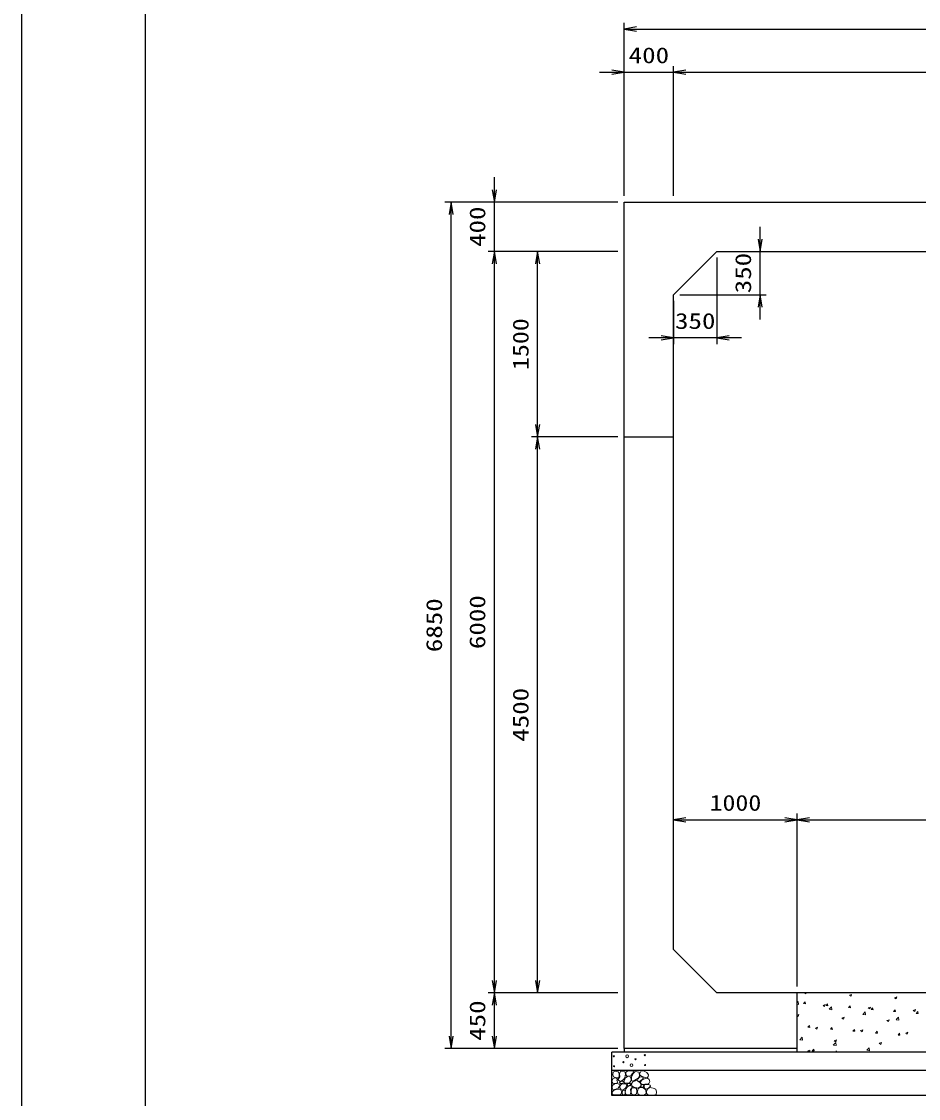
# Model space of a CAD drawing. Units: millimetres at full size. Extents: x 0 to 42050, y 0 to 29700.
# Drawn here: x 0 to 7256, y 12445 to 21161 of the extents above; entities that cross this region are included whole.
import ezdxf
from ezdxf.enums import TextEntityAlignment as Align

# ---------------------------------------------------------------- set-up
doc = ezdxf.new("R2010")
doc.units = ezdxf.units.MM
for name, color, linetype, lineweight in [('D-DCR-HCHn', 4, 'Continuous', 9), ('D-STR-DIM', 7, 'Continuous', 25), ('D-STR-STRn', 1, 'Continuous', 25), ('D-TTL', 2, 'Continuous', 25)]:
    doc.layers.add(name, color=color, linetype=linetype, lineweight=lineweight)
doc.styles.add('ＭＳ ゴシック', font='')
doc.styles.get('ＭＳ ゴシック').set_extended_font_data('MS Gothic')

# ---------------------------------------------------------------- blocks, each defined once
blk = doc.blocks.new('open_arrow')
at = {"color": 0, "linetype": 'Continuous', "lineweight": -2}
blk.add_lwpolyline([(7.5, 1.25), (0, 0), (7.5, -1.25)], dxfattribs=at)

msp = doc.modelspace()

# ---------------------------------------------------------------- linework, layer by layer
at = {"layer": 'D-DCR-HCHn'}
for p, q in [((6333.254, 13300), (6345.116, 13291.999)), ((6345.131, 13292.002), (6347.815, 13300)), ((6697.486, 13280.215), (6715.271, 13287.042)), ((6697.513, 13280.179), (6710.147, 13271.656)), ((6710.162, 13271.659), (6715.312, 13287.008)), ((7062.518, 13259.873), (7080.302, 13266.7)), ((7062.543, 13259.836), (7075.178, 13251.314)), ((7075.192, 13251.317), (7080.343, 13266.666)), ((6275, 13221.987), (6282.162, 13229.452)), ((6275, 13206.824), (6284.996, 13205.274)), ((6284.974, 13205.295), (6282.168, 13229.417)), ((6326.411, 13212.758), (6338.656, 13227.351)), ((6326.417, 13212.744), (6341.599, 13211.415)), ((6341.709, 13211.346), (6338.772, 13227.267)), ((6484.07, 13198.292), (6501.854, 13205.119)), ((6484.096, 13198.256), (6496.731, 13189.734)), ((6496.745, 13189.737), (6501.895, 13205.086)), ((6508.596, 13196.819), (6520.841, 13211.412)), ((6508.601, 13196.805), (6523.783, 13195.476)), ((6523.893, 13195.406), (6520.956, 13211.327)), ((6533.458, 13166.791), (6553.241, 13187.41)), ((6533.486, 13166.735), (6556.075, 13163.231)), ((6556.053, 13163.253), (6553.247, 13187.375)), ((6690.781, 13180.88), (6703.026, 13195.473)), ((6690.785, 13180.866), (6705.967, 13179.537)), ((6706.077, 13179.465), (6703.14, 13195.387)), ((6849.101, 13177.95), (6866.886, 13184.777)), ((6849.127, 13177.913), (6861.762, 13169.391)), ((6861.776, 13169.394), (6866.926, 13184.743)), ((6872.965, 13164.941), (6885.21, 13179.534)), ((6872.969, 13164.926), (6888.151, 13163.598)), ((6888.26, 13163.525), (6885.324, 13179.446)), ((7055.15, 13149.001), (7067.395, 13163.595)), ((7070.444, 13147.585), (7067.508, 13163.506)), ((7214.132, 13157.607), (7231.917, 13164.434)), ((7226.807, 13149.052), (7231.957, 13164.401)), ((6275, 13118.038), (6288.438, 13123.196)), ((6275, 13113.419), (6283.314, 13107.811)), ((6283.329, 13107.814), (6288.479, 13123.163)), ((6635.685, 13096.027), (6653.469, 13102.854)), ((6635.711, 13095.991), (6648.345, 13087.469)), ((6648.359, 13087.471), (6653.51, 13102.82)), ((6804.537, 13124.748), (6824.32, 13145.367)), ((6804.565, 13124.692), (6827.155, 13121.188)), ((6827.132, 13121.21), (6824.326, 13145.333)), ((7000.716, 13075.684), (7018.501, 13082.511)), ((7000.741, 13075.648), (7013.376, 13067.126)), ((7013.39, 13067.129), (7018.54, 13082.478)), ((7055.153, 13148.987), (7070.335, 13147.659)), ((7075.616, 13082.706), (7095.399, 13103.325)), ((7075.644, 13082.649), (7098.234, 13079.146)), ((7098.211, 13079.168), (7095.405, 13103.29)), ((7214.158, 13157.571), (7226.792, 13149.049)), ((7237.335, 13133.062), (7249.58, 13147.655)), ((7237.337, 13133.048), (7252.519, 13131.72)), ((7252.628, 13131.644), (7249.691, 13147.566)), ((6361.655, 13021.701), (6373.9, 13036.294)), ((6361.66, 13021.687), (6376.842, 13020.359)), ((6376.95, 13020.289), (6374.013, 13036.21)), ((6422.268, 13014.104), (6440.053, 13020.931)), ((6422.294, 13014.068), (6434.929, 13005.546)), ((6434.943, 13005.549), (6440.093, 13020.898)), ((6543.839, 13005.762), (6556.084, 13020.355)), ((6543.844, 13005.748), (6559.026, 13004.42)), ((6559.134, 13004.349), (6556.197, 13020.27)), ((6726.024, 12989.823), (6738.269, 13004.416)), ((6726.028, 12989.809), (6741.21, 12988.481)), ((6741.318, 12988.408), (6738.381, 13004.33)), ((6787.299, 12993.761), (6805.084, 13000.588)), ((6787.325, 12993.725), (6799.96, 12985.203)), ((6799.974, 12985.206), (6805.124, 13000.555)), ((6908.209, 12973.884), (6920.454, 12988.477)), ((6923.502, 12972.468), (6920.565, 12988.389)), ((6296.054, 12919.365), (6315.837, 12939.983)), ((6296.081, 12919.31), (6318.671, 12915.806)), ((6318.649, 12915.827), (6315.843, 12939.949)), ((6573.883, 12911.838), (6591.668, 12918.665)), ((6573.909, 12911.803), (6586.543, 12903.281)), ((6586.557, 12903.284), (6591.707, 12918.633)), ((6908.212, 12973.87), (6923.394, 12972.542)), ((7090.393, 12957.945), (7102.638, 12972.538)), ((7090.396, 12957.931), (7105.578, 12956.603)), ((7105.686, 12956.528), (7102.749, 12972.449)), ((7152.331, 12973.419), (7170.116, 12980.246)), ((7152.356, 12973.383), (7164.99, 12964.861)), ((7165.004, 12964.864), (7170.155, 12980.213)), ((6360.466, 12829.916), (6378.251, 12836.742)), ((6360.492, 12829.88), (6373.127, 12821.358)), ((6373.141, 12821.361), (6378.291, 12836.71)), ((6396.898, 12830.644), (6409.143, 12845.237)), ((6396.903, 12830.63), (6412.085, 12829.302)), ((6412.192, 12829.232), (6409.255, 12845.153)), ((6567.133, 12877.322), (6586.916, 12897.941)), ((6567.16, 12877.267), (6589.75, 12873.763)), ((6583.526, 12820), (6591.328, 12829.298)), ((6589.728, 12873.785), (6586.922, 12897.907)), ((6593.138, 12820), (6591.439, 12829.213)), ((6838.212, 12835.28), (6857.995, 12855.899)), ((6838.239, 12835.224), (6860.829, 12831.721)), ((6860.807, 12831.742), (6858.001, 12855.865)), ((6938.914, 12891.496), (6956.699, 12898.323)), ((6938.939, 12891.46), (6951.574, 12882.938)), ((6951.588, 12882.941), (6956.738, 12898.29))]:
    msp.add_line(p, q, dxfattribs=at)
for points in [[(4826.198, 12661.594), (4805.395, 12666.217), (4786.904, 12656.971), (4784.592, 12636.168), (4789.215, 12619.988), (4812.33, 12613.053), (4828.51, 12613.053), (4835.444, 12624.611), (4835.444, 12650.037)], [(4844.69, 12663.906), (4837.756, 12643.102), (4840.067, 12619.988), (4823.887, 12594.562), (4844.69, 12583.005), (4867.805, 12594.562), (4881.673, 12613.053), (4886.296, 12643.102), (4881.673, 12659.283), (4867.805, 12666.217)], [(4948.447, 12586.214), (4935.689, 12590.569), (4934.425, 12618.678), (4947.512, 12647.359), (4964.448, 12663.536), (4996.403, 12657.032), (4999.133, 12621.913), (4988.816, 12609.876), (4960.739, 12594.301)], [(5007.012, 12629.601), (5000.964, 12635.086), (4999.897, 12640.792), (5003.414, 12653.305), (5013.71, 12667.61), (5036.004, 12666.105), (5057.571, 12655.811), (5072.195, 12635.597), (5070.021, 12622.456), (5063.02, 12615.716), (5051.769, 12613.215), (5035.511, 12617.483), (5014.289, 12624.481)], [(4782.281, 12603.808), (4775.346, 12583.005), (4784.592, 12569.136), (4807.707, 12566.824), (4823.488, 12573.599), (4816.952, 12589.939), (4821.575, 12599.185), (4812.33, 12608.431), (4798.461, 12613.053)], [(4826.155, 12527.009), (4843.277, 12552.692), (4841.137, 12559.112), (4817.594, 12565.533), (4796.192, 12563.393), (4781.21, 12550.551), (4779.07, 12535.57), (4781.21, 12520.588), (4798.332, 12516.308)], [(4849.313, 12583.005), (4837.756, 12573.759), (4842.379, 12566.824), (4858.559, 12566.824), (4865.493, 12569.136), (4870.116, 12578.382), (4863.182, 12585.316)], [(4886.082, 12527.009), (4896.783, 12552.692), (4888.222, 12563.393), (4862.539, 12563.393), (4851.838, 12559.112), (4841.137, 12544.131), (4841.137, 12531.289), (4851.838, 12514.167), (4864.679, 12512.027)], [(4883.985, 12608.431), (4872.427, 12580.693), (4881.673, 12569.136), (4909.411, 12569.136), (4920.968, 12573.759), (4932.525, 12589.939), (4932.525, 12603.808), (4920.968, 12622.299), (4907.099, 12624.611)], [(4922.466, 12475.643), (4928.886, 12494.905), (4926.746, 12516.308), (4941.728, 12539.85), (4922.466, 12550.551), (4901.063, 12539.85), (4888.222, 12522.728), (4883.941, 12494.905), (4888.222, 12479.924), (4901.063, 12473.503)], [(4918.185, 12550.551), (4928.886, 12559.112), (4924.606, 12565.533), (4909.624, 12565.533), (4903.204, 12563.393), (4898.923, 12554.832), (4905.344, 12548.411)], [(4988.203, 12529.532), (4952.829, 12536.129), (4937.782, 12548.266), (4933.03, 12567.263), (4947.713, 12581.629), (4976.323, 12589.69), (4997.97, 12576.761), (5011.961, 12559.347), (5008.002, 12541.67)], [(4979.798, 12595.711), (4981.454, 12589.566), (4987.011, 12585.193), (4999.19, 12583.302), (5010.305, 12589.802), (5020.592, 12599.138), (5029.858, 12607.333), (5029.635, 12613.462), (5023.736, 12618.875), (5009.203, 12620.356), (4996.47, 12614.383), (4987.011, 12605.165), (4982.281, 12600.556)], [(5068.372, 12561.832), (5073.688, 12566.874), (5080.476, 12575.68), (5082.145, 12583.275), (5078.144, 12597.685), (5064.088, 12608.67), (5043.907, 12607.89), (5016.698, 12593.001), (5007.086, 12580.757), (5010.152, 12566.784), (5019.778, 12560.04), (5028.599, 12559.145), (5042.363, 12559.524), (5055.808, 12561.002)], [(5024.971, 12535.265), (5029.183, 12538.446), (5032.686, 12543.505), (5032.81, 12550.431), (5028.414, 12556.067), (5020.769, 12557.977), (5014.356, 12556.179), (5012.704, 12550.442), (5011.896, 12544.835), (5012.881, 12537.456), (5018.975, 12534.127)], [(5052.597, 12520.331), (5042.895, 12525.079), (5035.89, 12533.822), (5035.719, 12545.084), (5039.942, 12555.627), (5055.189, 12557.625), (5070.054, 12558.018), (5084.481, 12552.512), (5086.849, 12543.273), (5074.54, 12532.195), (5059.555, 12523.15)], [(4834.716, 12473.503), (4849.698, 12479.924), (4853.978, 12501.326), (4845.417, 12516.308), (4830.435, 12520.588), (4811.173, 12518.448), (4789.771, 12509.887), (4779.07, 12497.045), (4779.07, 12482.064), (4785.49, 12473.503), (4811.173, 12475.643)], [(4881.801, 12479.924), (4881.801, 12505.606), (4871.1, 12512.027), (4860.399, 12505.606), (4858.259, 12490.625), (4860.399, 12477.783), (4875.381, 12473.503)], [(4939.588, 12477.783), (4958.85, 12473.503), (4975.972, 12482.064), (4978.112, 12501.326), (4975.968, 12524.878), (4952.429, 12532.327), (4937.447, 12528.603), (4931.027, 12512.027), (4931.027, 12488.484)], [(4987.352, 12523.637), (5002.306, 12532.556), (5028.44, 12532.292), (5049.93, 12513.525), (5053.643, 12484.899), (5039.853, 12474.245), (5003.098, 12471.871), (4986.731, 12481.633), (4982.172, 12504.06)], [(5084.972, 12472.493), (5069.837, 12474.274), (5059.866, 12479.787), (5055.835, 12492.722), (5055.945, 12504.963), (5065.172, 12521.678), (5083.242, 12532.822), (5110.731, 12528.403), (5132.453, 12520.334), (5137.643, 12496.125), (5133.03, 12478.257), (5111.884, 12472.877)]]:
    msp.add_lwpolyline(points, close=True, dxfattribs=at)
msp.add_lwpolyline([(4918.432, 12668.547), (4901.093, 12666.446), (4889.258, 12658.701), (4889.626, 12639.819), (4895.514, 12626.087), (4910.025, 12626.185), (4930.107, 12629.153), (4939.799, 12643.689), (4949.082, 12653.492), (4951.884, 12664.345), (4939.099, 12668.547), (4918.082, 12668.547)], dxfattribs=at)
for centre, radius in [((4791.091, 12786.145), 4.5), ((4868.437, 12738.641), 4.5), ((4900.004, 12786.145), 11.25), ((4934.996, 12714.955), 11.25), ((4966.563, 12762.459), 4.5), ((5042.197, 12795.221), 4.5), ((4792.803, 12705.879), 4.5), ((5043.909, 12714.955), 4.5)]:
    msp.add_circle(centre, radius, dxfattribs=at)
at = {"layer": 'D-STR-DIM'}
for p, q in [((4875, 19750), (4875, 21150)), ((4875, 21100), (12175, 21100)), ((4675, 20750), (5475, 20750)), ((4875, 19750), (4875, 20800)), ((5275, 19750), (5275, 20800)), ((5275, 19750), (5275, 20800)), ((5275, 20750), (11775, 20750)), ((3825, 19100), (3825, 19900)), ((4825, 19700), (3425, 19700)), ((3475, 12850), (3475, 19700)), ((4825, 19700), (3775, 19700)), ((5975, 18750), (5975, 19500)), ((4825, 19300), (3775, 19300)), ((4825, 19300), (3775, 19300)), ((3825, 13300), (3825, 19300)), ((4825, 19300), (4125, 19300)), ((4175, 17800), (4175, 19300)), ((5675, 19300), (6025, 19300)), ((5625, 19250), (5625, 18550)), ((5325, 18950), (6025, 18950)), ((5275, 18900), (5275, 18550)), ((5825, 18600), (5075, 18600)), ((4825, 17800), (4125, 17800)), ((4825, 17800), (4125, 17800)), ((4175, 13300), (4175, 17800)), ((6275, 13350), (6275, 14750)), ((6275, 13350), (6275, 14750)), ((5275, 14700), (6275, 14700)), ((6275, 14700), (10775, 14700)), ((4825, 13300), (3775, 13300)), ((4825, 13300), (3775, 13300)), ((3825, 12850), (3825, 13300)), ((4825, 13300), (4125, 13300)), ((4825, 12850), (3425, 12850)), ((4825, 12850), (3775, 12850))]:
    msp.add_line(p, q, dxfattribs=at)
at = {"layer": 'D-STR-STRn'}
for p, q in [((4875, 19700), (12175, 19700)), ((4875, 12850), (4875, 19700)), ((5275, 18950), (5625, 19300)), ((5625, 19300), (11425, 19300)), ((5275, 13650), (5275, 18950)), ((4875, 17800), (5275, 17800)), ((5625, 13300), (5275, 13650)), ((11425, 13300), (5625, 13300)), ((6275, 12820), (6275, 13300)), ((12275, 12820), (4775, 12820)), ((4775, 12470), (4775, 12820)), ((6275, 12850), (4875, 12850)), ((4875, 12850), (4875, 12820)), ((12275, 12670), (4775, 12670)), ((12275, 12470), (4775, 12470))]:
    msp.add_line(p, q, dxfattribs=at)
at = {"layer": 'D-TTL'}
for points in [[(0, 0), (42050, 0), (42050, 29700), (0, 29700)], [(1000, 1000), (41050, 1000), (41050, 28700), (1000, 28700)]]:
    msp.add_lwpolyline(points, close=True, dxfattribs=at)

# ---------------------------------------------------------------- block references
at = {"layer": 'D-STR-DIM', "xscale": 13.3, "yscale": 13.3}
for p in [(4875, 21100), (5275, 20750), (5275, 20750), (5625, 18600), (5275, 14700), (6275, 14700)]:
    msp.add_blockref('open_arrow', p, dxfattribs=at)
for p, rotation in [((4875, 20750), 180), ((3825, 19700), 90), ((3475, 19700), 270), ((5975, 19300), 90), ((3825, 19300), 270), ((3825, 19300), 270), ((4175, 19300), 270), ((5975, 18950), 270), ((5275, 18600), 180), ((4175, 17800), 90), ((4175, 17800), 270), ((6275, 14700), 180), ((3825, 13300), 90), ((4175, 13300), 90), ((3825, 13300), 270), ((3475, 12850), 90), ((3825, 12850), 90)]:
    msp.add_blockref('open_arrow', p, dxfattribs=dict(at, rotation=rotation))

# ---------------------------------------------------------------- texts
at = {"layer": 'D-STR-DIM', "style": 'ＭＳ ゴシック'}
for s, width, p in [('400', 1.25, (5075, 20887.5)), ('350', 1.25, (5450, 18737.5)), ('1000', 1.2, (5775, 14837.5))]:
    msp.add_text(s, height=128.3, dxfattribs=dict(at, width=width)).set_placement(p, align=Align.MIDDLE_CENTER)
for s, width, p in [('400', 1.25, (3687.5, 19500)), ('350', 1.25, (5837.5, 19125)), ('1500', 1.2, (4037.5, 18550)), ('6850', 1.25, (3337.5, 16275)), ('6000', 1.25, (3687.5, 16300)), ('4500', 1.25, (4037.5, 15550)), ('450', 1.25, (3687.5, 13075))]:
    msp.add_text(s, height=128.3, rotation=90, dxfattribs=dict(at, width=width)).set_placement(p, align=Align.MIDDLE_CENTER)

doc.saveas('drawing.dxf')
